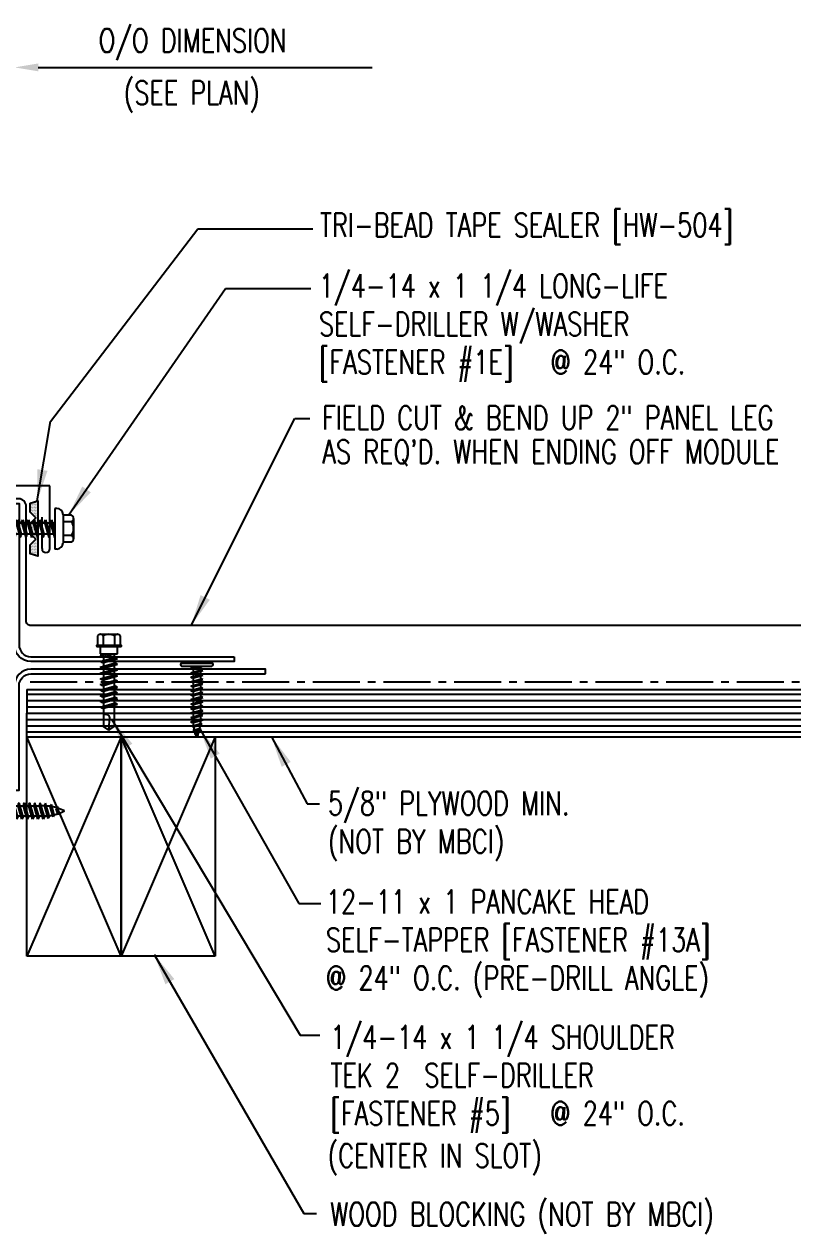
# Model space of a CAD drawing. Header units: inches. Extents: x 5.3 to 40.7, y 11.4 to 38.4.
# Drawn here: x 17.11 to 29.35, y 19.13 to 38.4 of the extents above; entities that cross this region are included whole.
import ezdxf

# ---------------------------------------------------------------- set-up
doc = ezdxf.new("R2010")
doc.units = ezdxf.units.IN
doc.header["$MEASUREMENT"] = 0
doc.linetypes.add('CENTER2', pattern=[1.125, 0.75, -0.125, 0.125, -0.125])
for name, color, linetype in [('BARRIER', 253, 'CENTER2'), ('DIM', 2, 'Continuous'), ('FASTENER', 9, 'Continuous'), ('PANEL', 11, 'Continuous'), ('STLA', 10, 'Continuous'), ('TAPE', 8, 'Continuous'), ('TEXT', 2, 'Continuous'), ('TRIM', 6, 'Continuous'), ('WOOD', 3, 'Continuous')]:
    doc.layers.add(name, color=color, linetype=linetype)
doc.styles.add('TEXT1', font='ROMANS.shx', dxfattribs={"width": 0.75, "height": 0.375})
doc.dimstyles.new('DETAIL$7', dxfattribs={"dimscale": 4, "dimtxt": 0.375, "dimasz": 0.125, "dimexe": 0.0625, "dimexo": 0.125, "dimgap": 0.0625, "dimtad": 1, "dimdec": 4, "dimzin": 3, "dimdsep": 46, "dimlunit": 4, "dimtxsty": 'TEXT1', "dimblk": 'ARCHTICK', "dimcen": 0.0625, "dimclrd": 7, "dimclre": 7, "dimclrt": 2, "dimadec": 0, "dimazin": 0, "dimtfac": 0.59375, "dimtdec": 4, "dimtmove": 2, "dimatfit": 3, "dimfxl": 0, "dimfrac": 2, "dimtolj": 1, "dimtzin": 3, "dimarcsym": 0})

# ---------------------------------------------------------------- blocks, each defined once
blk = doc.blocks.new('*X2')
at = {"color": 0}
for p, q in [((-0.434, 0.135), (-0.434, 0.135)), ((-0.434, 0.123), (-0.434, 0.123)), ((-0.422, 0.141), (-0.422, 0.141)), ((-0.422, 0.129), (-0.422, 0.129)), ((-0.422, 0.117), (-0.422, 0.117)), ((-0.422, 0.105), (-0.422, 0.105)), ((-0.422, 0.094), (-0.422, 0.094)), ((-0.422, 0.082), (-0.422, 0.082)), ((-0.41, 0.135), (-0.41, 0.135)), ((-0.41, 0.123), (-0.41, 0.123)), ((-0.41, 0.111), (-0.41, 0.111)), ((-0.41, 0.1), (-0.41, 0.1)), ((-0.41, 0.088), (-0.41, 0.088)), ((-0.41, 0.076), (-0.41, 0.076)), ((-0.41, 0.064), (-0.41, 0.064)), ((-0.41, 0.053), (-0.41, 0.053)), ((-0.41, 0.041), (-0.41, 0.041)), ((-0.398, 0.141), (-0.398, 0.141)), ((-0.398, 0.129), (-0.398, 0.129)), ((-0.398, 0.117), (-0.398, 0.117)), ((-0.398, 0.105), (-0.398, 0.105)), ((-0.398, 0.094), (-0.398, 0.094)), ((-0.398, 0.082), (-0.398, 0.082)), ((-0.398, 0.07), (-0.398, 0.07)), ((-0.398, 0.059), (-0.398, 0.059)), ((-0.398, 0.047), (-0.398, 0.047)), ((-0.398, 0.035), (-0.398, 0.035)), ((-0.398, 0.023), (-0.398, 0.023)), ((-0.387, 0.135), (-0.387, 0.135)), ((-0.387, 0.123), (-0.387, 0.123)), ((-0.387, 0.111), (-0.387, 0.111)), ((-0.387, 0.1), (-0.387, 0.1)), ((-0.387, 0.088), (-0.387, 0.088)), ((-0.387, 0.076), (-0.387, 0.076)), ((-0.387, 0.064), (-0.387, 0.064)), ((-0.387, 0.053), (-0.387, 0.053)), ((-0.387, 0.041), (-0.387, 0.041)), ((-0.387, 0.029), (-0.387, 0.029)), ((-0.375, 0.141), (-0.375, 0.141)), ((-0.375, 0.129), (-0.375, 0.129)), ((-0.375, 0.117), (-0.375, 0.117)), ((-0.375, 0.105), (-0.375, 0.105)), ((-0.375, 0.094), (-0.375, 0.094)), ((-0.375, 0.082), (-0.375, 0.082)), ((-0.375, 0.07), (-0.375, 0.07)), ((-0.375, 0.059), (-0.375, 0.059)), ((-0.375, 0.047), (-0.375, 0.047)), ((-0.375, 0.035), (-0.375, 0.035)), ((-0.375, 0.023), (-0.375, 0.023)), ((-0.363, 0.135), (-0.363, 0.135)), ((-0.363, 0.123), (-0.363, 0.123)), ((-0.363, 0.111), (-0.363, 0.111)), ((-0.363, 0.1), (-0.363, 0.1)), ((-0.363, 0.088), (-0.363, 0.088)), ((-0.363, 0.076), (-0.363, 0.076)), ((-0.363, 0.064), (-0.363, 0.064)), ((-0.363, 0.053), (-0.363, 0.053)), ((-0.363, 0.041), (-0.363, 0.041)), ((-0.363, 0.029), (-0.363, 0.029)), ((-0.352, 0.141), (-0.352, 0.141)), ((-0.352, 0.129), (-0.352, 0.129)), ((-0.352, 0.117), (-0.352, 0.117)), ((-0.352, 0.105), (-0.352, 0.105)), ((-0.352, 0.094), (-0.352, 0.094)), ((-0.352, 0.082), (-0.352, 0.082)), ((-0.352, 0.07), (-0.352, 0.07)), ((-0.352, 0.059), (-0.352, 0.059)), ((-0.352, 0.047), (-0.352, 0.047)), ((-0.352, 0.035), (-0.352, 0.035)), ((-0.352, 0.023), (-0.352, 0.023)), ((-0.34, 0.135), (-0.34, 0.135)), ((-0.34, 0.123), (-0.34, 0.123)), ((-0.34, 0.111), (-0.34, 0.111)), ((-0.34, 0.1), (-0.34, 0.1)), ((-0.34, 0.088), (-0.34, 0.088)), ((-0.34, 0.076), (-0.34, 0.076)), ((-0.34, 0.064), (-0.34, 0.064)), ((-0.34, 0.053), (-0.34, 0.053)), ((-0.34, 0.041), (-0.34, 0.041)), ((-0.34, 0.029), (-0.34, 0.029)), ((-0.328, 0.141), (-0.328, 0.141)), ((-0.328, 0.129), (-0.328, 0.129)), ((-0.328, 0.117), (-0.328, 0.117)), ((-0.328, 0.105), (-0.328, 0.105)), ((-0.328, 0.094), (-0.328, 0.094)), ((-0.328, 0.082), (-0.328, 0.082)), ((-0.328, 0.07), (-0.328, 0.07)), ((-0.328, 0.059), (-0.328, 0.059)), ((-0.328, 0.047), (-0.328, 0.047)), ((-0.328, 0.035), (-0.328, 0.035)), ((-0.328, 0.023), (-0.328, 0.023)), ((-0.316, 0.135), (-0.316, 0.135)), ((-0.316, 0.123), (-0.316, 0.123)), ((-0.316, 0.111), (-0.316, 0.111)), ((-0.316, 0.1), (-0.316, 0.1)), ((-0.316, 0.088), (-0.316, 0.088)), ((-0.316, 0.076), (-0.316, 0.076)), ((-0.316, 0.064), (-0.316, 0.064)), ((-0.316, 0.053), (-0.316, 0.053)), ((-0.316, 0.041), (-0.316, 0.041)), ((-0.316, 0.029), (-0.316, 0.029)), ((-0.305, 0.141), (-0.305, 0.141)), ((-0.305, 0.129), (-0.305, 0.129)), ((-0.305, 0.117), (-0.305, 0.117)), ((-0.305, 0.105), (-0.305, 0.105)), ((-0.305, 0.094), (-0.305, 0.094)), ((-0.305, 0.082), (-0.305, 0.082)), ((-0.305, 0.07), (-0.305, 0.07)), ((-0.305, 0.059), (-0.305, 0.059)), ((-0.305, 0.047), (-0.305, 0.047)), ((-0.305, 0.035), (-0.305, 0.035)), ((-0.305, 0.023), (-0.305, 0.023)), ((-0.293, 0.135), (-0.293, 0.135)), ((-0.293, 0.123), (-0.293, 0.123)), ((-0.293, 0.111), (-0.293, 0.111)), ((-0.293, 0.1), (-0.293, 0.1)), ((-0.293, 0.088), (-0.293, 0.088)), ((-0.293, 0.076), (-0.293, 0.076)), ((-0.293, 0.064), (-0.293, 0.064)), ((-0.293, 0.053), (-0.293, 0.053)), ((-0.293, 0.041), (-0.293, 0.041)), ((-0.293, 0.029), (-0.293, 0.029)), ((-0.281, 0.141), (-0.281, 0.141)), ((-0.281, 0.129), (-0.281, 0.129)), ((-0.281, 0.117), (-0.281, 0.117)), ((-0.281, 0.105), (-0.281, 0.105)), ((-0.281, 0.094), (-0.281, 0.094)), ((-0.281, 0.082), (-0.281, 0.082)), ((-0.281, 0.07), (-0.281, 0.07)), ((-0.281, 0.059), (-0.281, 0.059)), ((-0.281, 0.047), (-0.281, 0.047)), ((-0.281, 0.035), (-0.281, 0.035)), ((-0.281, 0.023), (-0.281, 0.023)), ((-0.27, 0.135), (-0.27, 0.135)), ((-0.27, 0.123), (-0.27, 0.123)), ((-0.27, 0.111), (-0.27, 0.111)), ((-0.27, 0.1), (-0.27, 0.1)), ((-0.27, 0.088), (-0.27, 0.088)), ((-0.27, 0.076), (-0.27, 0.076)), ((-0.27, 0.064), (-0.27, 0.064)), ((-0.27, 0.053), (-0.27, 0.053)), ((-0.27, 0.041), (-0.27, 0.041)), ((-0.27, 0.029), (-0.27, 0.029)), ((-0.258, 0.141), (-0.258, 0.141)), ((-0.258, 0.129), (-0.258, 0.129)), ((-0.258, 0.117), (-0.258, 0.117)), ((-0.258, 0.105), (-0.258, 0.105)), ((-0.258, 0.094), (-0.258, 0.094)), ((-0.258, 0.082), (-0.258, 0.082)), ((-0.258, 0.07), (-0.258, 0.07)), ((-0.258, 0.059), (-0.258, 0.059)), ((-0.258, 0.047), (-0.258, 0.047)), ((-0.258, 0.035), (-0.258, 0.035)), ((-0.258, 0.023), (-0.258, 0.023)), ((-0.246, 0.135), (-0.246, 0.135)), ((-0.246, 0.123), (-0.246, 0.123)), ((-0.246, 0.111), (-0.246, 0.111)), ((-0.246, 0.1), (-0.246, 0.1)), ((-0.246, 0.088), (-0.246, 0.088)), ((-0.246, 0.076), (-0.246, 0.076)), ((-0.246, 0.064), (-0.246, 0.064)), ((-0.246, 0.053), (-0.246, 0.053)), ((-0.246, 0.041), (-0.246, 0.041)), ((-0.234, 0.141), (-0.234, 0.141)), ((-0.234, 0.129), (-0.234, 0.129)), ((-0.234, 0.117), (-0.234, 0.117)), ((-0.234, 0.105), (-0.234, 0.105)), ((-0.234, 0.094), (-0.234, 0.094)), ((-0.234, 0.082), (-0.234, 0.082)), ((-0.234, 0.07), (-0.234, 0.07)), ((-0.234, 0.059), (-0.234, 0.059)), ((-0.234, 0.047), (-0.234, 0.047)), ((-0.223, 0.135), (-0.223, 0.135)), ((-0.223, 0.123), (-0.223, 0.123)), ((-0.223, 0.111), (-0.223, 0.111)), ((-0.223, 0.1), (-0.223, 0.1)), ((-0.223, 0.088), (-0.223, 0.088)), ((-0.223, 0.076), (-0.223, 0.076)), ((-0.223, 0.064), (-0.223, 0.064)), ((-0.211, 0.141), (-0.211, 0.141)), ((-0.211, 0.129), (-0.211, 0.129)), ((-0.211, 0.117), (-0.211, 0.117)), ((-0.211, 0.105), (-0.211, 0.105)), ((-0.211, 0.094), (-0.211, 0.094)), ((-0.211, 0.082), (-0.211, 0.082)), ((-0.211, 0.07), (-0.211, 0.07)), ((-0.199, 0.135), (-0.199, 0.135)), ((-0.199, 0.123), (-0.199, 0.123)), ((-0.199, 0.111), (-0.199, 0.111)), ((-0.199, 0.1), (-0.199, 0.1)), ((-0.199, 0.088), (-0.199, 0.088)), ((-0.188, 0.141), (-0.188, 0.141)), ((-0.188, 0.129), (-0.188, 0.129)), ((-0.188, 0.117), (-0.188, 0.117)), ((-0.188, 0.105), (-0.188, 0.105)), ((-0.188, 0.094), (-0.188, 0.094)), ((-0.176, 0.135), (-0.176, 0.135)), ((-0.176, 0.123), (-0.176, 0.123)), ((-0.176, 0.111), (-0.176, 0.111)), ((-0.164, 0.141), (-0.164, 0.141)), ((-0.164, 0.129), (-0.164, 0.129)), ((-0.164, 0.117), (-0.164, 0.117)), ((-0.164, 0.105), (-0.164, 0.105)), ((-0.152, 0.135), (-0.152, 0.135)), ((-0.152, 0.123), (-0.152, 0.123)), ((-0.152, 0.111), (-0.152, 0.111)), ((-0.152, 0.1), (-0.152, 0.1)), ((-0.141, 0.141), (-0.141, 0.141)), ((-0.141, 0.129), (-0.141, 0.129)), ((-0.141, 0.117), (-0.141, 0.117)), ((-0.141, 0.105), (-0.141, 0.105)), ((-0.141, 0.094), (-0.141, 0.094)), ((-0.141, 0.082), (-0.141, 0.082)), ((-0.129, 0.135), (-0.129, 0.135)), ((-0.129, 0.123), (-0.129, 0.123)), ((-0.129, 0.111), (-0.129, 0.111)), ((-0.129, 0.1), (-0.129, 0.1)), ((-0.129, 0.088), (-0.129, 0.088)), ((-0.129, 0.076), (-0.129, 0.076)), ((-0.117, 0.141), (-0.117, 0.141)), ((-0.117, 0.129), (-0.117, 0.129)), ((-0.117, 0.117), (-0.117, 0.117)), ((-0.117, 0.105), (-0.117, 0.105)), ((-0.117, 0.094), (-0.117, 0.094)), ((-0.117, 0.082), (-0.117, 0.082)), ((-0.117, 0.07), (-0.117, 0.07)), ((-0.117, 0.059), (-0.117, 0.059)), ((-0.105, 0.135), (-0.105, 0.135)), ((-0.105, 0.123), (-0.105, 0.123)), ((-0.105, 0.111), (-0.105, 0.111)), ((-0.105, 0.1), (-0.105, 0.1)), ((-0.105, 0.088), (-0.105, 0.088)), ((-0.105, 0.076), (-0.105, 0.076)), ((-0.105, 0.064), (-0.105, 0.064)), ((-0.105, 0.053), (-0.105, 0.053)), ((-0.094, 0.141), (-0.094, 0.141)), ((-0.094, 0.129), (-0.094, 0.129)), ((-0.094, 0.117), (-0.094, 0.117)), ((-0.094, 0.105), (-0.094, 0.105)), ((-0.094, 0.094), (-0.094, 0.094)), ((-0.094, 0.082), (-0.094, 0.082)), ((-0.094, 0.07), (-0.094, 0.07)), ((-0.094, 0.059), (-0.094, 0.059)), ((-0.094, 0.047), (-0.094, 0.047)), ((-0.094, 0.035), (-0.094, 0.035)), ((-0.082, 0.135), (-0.082, 0.135)), ((-0.082, 0.123), (-0.082, 0.123)), ((-0.082, 0.111), (-0.082, 0.111)), ((-0.082, 0.1), (-0.082, 0.1)), ((-0.082, 0.088), (-0.082, 0.088)), ((-0.082, 0.076), (-0.082, 0.076)), ((-0.082, 0.064), (-0.082, 0.064)), ((-0.082, 0.053), (-0.082, 0.053)), ((-0.082, 0.041), (-0.082, 0.041)), ((-0.082, 0.029), (-0.082, 0.029)), ((-0.07, 0.141), (-0.07, 0.141)), ((-0.07, 0.129), (-0.07, 0.129)), ((-0.07, 0.117), (-0.07, 0.117)), ((-0.07, 0.105), (-0.07, 0.105)), ((-0.07, 0.094), (-0.07, 0.094)), ((-0.07, 0.082), (-0.07, 0.082)), ((-0.07, 0.07), (-0.07, 0.07)), ((-0.07, 0.059), (-0.07, 0.059)), ((-0.07, 0.047), (-0.07, 0.047)), ((-0.07, 0.035), (-0.07, 0.035)), ((-0.07, 0.023), (-0.07, 0.023)), ((-0.059, 0.135), (-0.059, 0.135)), ((-0.059, 0.123), (-0.059, 0.123)), ((-0.059, 0.111), (-0.059, 0.111)), ((-0.059, 0.1), (-0.059, 0.1)), ((-0.059, 0.088), (-0.059, 0.088)), ((-0.059, 0.076), (-0.059, 0.076)), ((-0.059, 0.064), (-0.059, 0.064)), ((-0.059, 0.053), (-0.059, 0.053)), ((-0.059, 0.041), (-0.059, 0.041)), ((-0.059, 0.029), (-0.059, 0.029)), ((-0.047, 0.141), (-0.047, 0.141)), ((-0.047, 0.129), (-0.047, 0.129)), ((-0.047, 0.117), (-0.047, 0.117)), ((-0.047, 0.105), (-0.047, 0.105)), ((-0.047, 0.094), (-0.047, 0.094)), ((-0.047, 0.082), (-0.047, 0.082)), ((-0.047, 0.07), (-0.047, 0.07)), ((-0.047, 0.059), (-0.047, 0.059)), ((-0.047, 0.047), (-0.047, 0.047)), ((-0.047, 0.035), (-0.047, 0.035)), ((-0.047, 0.023), (-0.047, 0.023)), ((-0.035, 0.135), (-0.035, 0.135)), ((-0.035, 0.123), (-0.035, 0.123)), ((-0.035, 0.111), (-0.035, 0.111)), ((-0.035, 0.1), (-0.035, 0.1)), ((-0.035, 0.088), (-0.035, 0.088)), ((-0.035, 0.076), (-0.035, 0.076)), ((-0.035, 0.064), (-0.035, 0.064)), ((-0.035, 0.053), (-0.035, 0.053)), ((-0.035, 0.041), (-0.035, 0.041)), ((-0.035, 0.029), (-0.035, 0.029)), ((-0.023, 0.141), (-0.023, 0.141)), ((-0.023, 0.129), (-0.023, 0.129)), ((-0.023, 0.117), (-0.023, 0.117)), ((-0.023, 0.105), (-0.023, 0.105)), ((-0.023, 0.094), (-0.023, 0.094)), ((-0.023, 0.082), (-0.023, 0.082)), ((-0.023, 0.07), (-0.023, 0.07)), ((-0.023, 0.059), (-0.023, 0.059)), ((-0.023, 0.047), (-0.023, 0.047)), ((-0.023, 0.035), (-0.023, 0.035)), ((-0.023, 0.023), (-0.023, 0.023)), ((-0.012, 0.135), (-0.012, 0.135)), ((-0.012, 0.123), (-0.012, 0.123)), ((-0.012, 0.111), (-0.012, 0.111)), ((-0.012, 0.1), (-0.012, 0.1)), ((-0.012, 0.088), (-0.012, 0.088)), ((-0.012, 0.076), (-0.012, 0.076)), ((-0.012, 0.064), (-0.012, 0.064)), ((-0.012, 0.053), (-0.012, 0.053)), ((-0.012, 0.041), (-0.012, 0.041)), ((-0.012, 0.029), (-0.012, 0.029)), ((0, 0.141), (0, 0.141)), ((0, 0.129), (0, 0.129)), ((0, 0.117), (0, 0.117)), ((0, 0.105), (0, 0.105)), ((0, 0.094), (0, 0.094)), ((0, 0.082), (0, 0.082)), ((0, 0.07), (0, 0.07)), ((0, 0.059), (0, 0.059)), ((0, 0.047), (0, 0.047)), ((0, 0.035), (0, 0.035)), ((0, 0.023), (0, 0.023)), ((0.012, 0.135), (0.012, 0.135)), ((0.012, 0.123), (0.012, 0.123)), ((0.012, 0.111), (0.012, 0.111)), ((0.012, 0.1), (0.012, 0.1)), ((0.012, 0.088), (0.012, 0.088)), ((0.012, 0.076), (0.012, 0.076)), ((0.012, 0.064), (0.012, 0.064)), ((0.012, 0.053), (0.012, 0.053)), ((0.012, 0.041), (0.012, 0.041)), ((0.012, 0.029), (0.012, 0.029)), ((0.023, 0.141), (0.023, 0.141)), ((0.023, 0.129), (0.023, 0.129)), ((0.023, 0.117), (0.023, 0.117)), ((0.023, 0.105), (0.023, 0.105)), ((0.023, 0.094), (0.023, 0.094)), ((0.023, 0.082), (0.023, 0.082)), ((0.023, 0.07), (0.023, 0.07)), ((0.023, 0.059), (0.023, 0.059)), ((0.023, 0.047), (0.023, 0.047)), ((0.023, 0.035), (0.023, 0.035)), ((0.023, 0.023), (0.023, 0.023)), ((0.035, 0.135), (0.035, 0.135)), ((0.035, 0.123), (0.035, 0.123)), ((0.035, 0.111), (0.035, 0.111)), ((0.035, 0.1), (0.035, 0.1)), ((0.035, 0.088), (0.035, 0.088)), ((0.035, 0.076), (0.035, 0.076)), ((0.035, 0.064), (0.035, 0.064)), ((0.035, 0.053), (0.035, 0.053)), ((0.035, 0.041), (0.035, 0.041)), ((0.035, 0.029), (0.035, 0.029)), ((0.047, 0.141), (0.047, 0.141)), ((0.047, 0.129), (0.047, 0.129)), ((0.047, 0.117), (0.047, 0.117)), ((0.047, 0.105), (0.047, 0.105)), ((0.047, 0.094), (0.047, 0.094)), ((0.047, 0.082), (0.047, 0.082)), ((0.047, 0.07), (0.047, 0.07)), ((0.047, 0.059), (0.047, 0.059)), ((0.047, 0.047), (0.047, 0.047)), ((0.047, 0.035), (0.047, 0.035)), ((0.047, 0.023), (0.047, 0.023)), ((0.059, 0.135), (0.059, 0.135)), ((0.059, 0.123), (0.059, 0.123)), ((0.059, 0.111), (0.059, 0.111)), ((0.059, 0.1), (0.059, 0.1)), ((0.059, 0.088), (0.059, 0.088)), ((0.059, 0.076), (0.059, 0.076)), ((0.059, 0.064), (0.059, 0.064)), ((0.059, 0.053), (0.059, 0.053)), ((0.059, 0.041), (0.059, 0.041)), ((0.059, 0.029), (0.059, 0.029)), ((0.07, 0.141), (0.07, 0.141)), ((0.07, 0.129), (0.07, 0.129)), ((0.07, 0.117), (0.07, 0.117)), ((0.07, 0.105), (0.07, 0.105)), ((0.07, 0.094), (0.07, 0.094)), ((0.07, 0.082), (0.07, 0.082)), ((0.07, 0.07), (0.07, 0.07)), ((0.07, 0.059), (0.07, 0.059)), ((0.07, 0.047), (0.07, 0.047)), ((0.07, 0.035), (0.07, 0.035)), ((0.07, 0.023), (0.07, 0.023)), ((0.082, 0.135), (0.082, 0.135)), ((0.082, 0.123), (0.082, 0.123)), ((0.082, 0.111), (0.082, 0.111)), ((0.082, 0.1), (0.082, 0.1)), ((0.082, 0.088), (0.082, 0.088)), ((0.082, 0.076), (0.082, 0.076)), ((0.082, 0.064), (0.082, 0.064)), ((0.082, 0.053), (0.082, 0.053)), ((0.082, 0.041), (0.082, 0.041)), ((0.082, 0.029), (0.082, 0.029)), ((0.094, 0.141), (0.094, 0.141)), ((0.094, 0.129), (0.094, 0.129)), ((0.094, 0.117), (0.094, 0.117)), ((0.094, 0.105), (0.094, 0.105)), ((0.094, 0.094), (0.094, 0.094)), ((0.094, 0.082), (0.094, 0.082)), ((0.094, 0.07), (0.094, 0.07)), ((0.094, 0.059), (0.094, 0.059)), ((0.094, 0.047), (0.094, 0.047)), ((0.094, 0.035), (0.094, 0.035)), ((0.105, 0.135), (0.105, 0.135)), ((0.105, 0.123), (0.105, 0.123)), ((0.105, 0.111), (0.105, 0.111)), ((0.105, 0.1), (0.105, 0.1)), ((0.105, 0.088), (0.105, 0.088)), ((0.105, 0.076), (0.105, 0.076)), ((0.105, 0.064), (0.105, 0.064)), ((0.105, 0.053), (0.105, 0.053)), ((0.117, 0.141), (0.117, 0.141)), ((0.117, 0.129), (0.117, 0.129)), ((0.117, 0.117), (0.117, 0.117)), ((0.117, 0.105), (0.117, 0.105)), ((0.117, 0.094), (0.117, 0.094)), ((0.117, 0.082), (0.117, 0.082)), ((0.117, 0.07), (0.117, 0.07)), ((0.117, 0.059), (0.117, 0.059)), ((0.129, 0.135), (0.129, 0.135)), ((0.129, 0.123), (0.129, 0.123)), ((0.129, 0.111), (0.129, 0.111)), ((0.129, 0.1), (0.129, 0.1)), ((0.129, 0.088), (0.129, 0.088)), ((0.129, 0.076), (0.129, 0.076)), ((0.141, 0.141), (0.141, 0.141)), ((0.141, 0.129), (0.141, 0.129)), ((0.141, 0.117), (0.141, 0.117)), ((0.141, 0.105), (0.141, 0.105)), ((0.141, 0.094), (0.141, 0.094)), ((0.141, 0.082), (0.141, 0.082)), ((0.152, 0.135), (0.152, 0.135)), ((0.152, 0.123), (0.152, 0.123)), ((0.152, 0.111), (0.152, 0.111)), ((0.152, 0.1), (0.152, 0.1)), ((0.164, 0.141), (0.164, 0.141)), ((0.164, 0.129), (0.164, 0.129)), ((0.164, 0.117), (0.164, 0.117)), ((0.164, 0.105), (0.164, 0.105)), ((0.176, 0.135), (0.176, 0.135)), ((0.176, 0.123), (0.176, 0.123)), ((0.176, 0.111), (0.176, 0.111)), ((0.188, 0.141), (0.188, 0.141)), ((0.188, 0.129), (0.188, 0.129)), ((0.188, 0.117), (0.188, 0.117)), ((0.188, 0.105), (0.188, 0.105)), ((0.188, 0.094), (0.188, 0.094)), ((0.199, 0.135), (0.199, 0.135)), ((0.199, 0.123), (0.199, 0.123)), ((0.199, 0.111), (0.199, 0.111)), ((0.199, 0.1), (0.199, 0.1)), ((0.199, 0.088), (0.199, 0.088)), ((0.211, 0.141), (0.211, 0.141)), ((0.211, 0.129), (0.211, 0.129)), ((0.211, 0.117), (0.211, 0.117)), ((0.211, 0.105), (0.211, 0.105)), ((0.211, 0.094), (0.211, 0.094)), ((0.211, 0.082), (0.211, 0.082)), ((0.211, 0.07), (0.211, 0.07)), ((0.223, 0.135), (0.223, 0.135)), ((0.223, 0.123), (0.223, 0.123)), ((0.223, 0.111), (0.223, 0.111)), ((0.223, 0.1), (0.223, 0.1)), ((0.223, 0.088), (0.223, 0.088)), ((0.223, 0.076), (0.223, 0.076)), ((0.223, 0.064), (0.223, 0.064)), ((0.234, 0.141), (0.234, 0.141)), ((0.234, 0.129), (0.234, 0.129)), ((0.234, 0.117), (0.234, 0.117)), ((0.234, 0.105), (0.234, 0.105)), ((0.234, 0.094), (0.234, 0.094)), ((0.234, 0.082), (0.234, 0.082)), ((0.234, 0.07), (0.234, 0.07)), ((0.234, 0.059), (0.234, 0.059)), ((0.234, 0.047), (0.234, 0.047)), ((0.246, 0.135), (0.246, 0.135)), ((0.246, 0.123), (0.246, 0.123)), ((0.246, 0.111), (0.246, 0.111)), ((0.246, 0.1), (0.246, 0.1)), ((0.246, 0.088), (0.246, 0.088)), ((0.246, 0.076), (0.246, 0.076)), ((0.246, 0.064), (0.246, 0.064)), ((0.246, 0.053), (0.246, 0.053)), ((0.246, 0.041), (0.246, 0.041)), ((0.258, 0.141), (0.258, 0.141)), ((0.258, 0.129), (0.258, 0.129)), ((0.258, 0.117), (0.258, 0.117)), ((0.258, 0.105), (0.258, 0.105)), ((0.258, 0.094), (0.258, 0.094)), ((0.258, 0.082), (0.258, 0.082)), ((0.258, 0.07), (0.258, 0.07)), ((0.258, 0.059), (0.258, 0.059)), ((0.258, 0.047), (0.258, 0.047)), ((0.258, 0.035), (0.258, 0.035)), ((0.258, 0.023), (0.258, 0.023)), ((0.27, 0.135), (0.27, 0.135)), ((0.27, 0.123), (0.27, 0.123)), ((0.27, 0.111), (0.27, 0.111)), ((0.27, 0.1), (0.27, 0.1)), ((0.27, 0.088), (0.27, 0.088)), ((0.27, 0.076), (0.27, 0.076)), ((0.27, 0.064), (0.27, 0.064)), ((0.27, 0.053), (0.27, 0.053)), ((0.27, 0.041), (0.27, 0.041)), ((0.27, 0.029), (0.27, 0.029)), ((0.281, 0.141), (0.281, 0.141)), ((0.281, 0.129), (0.281, 0.129)), ((0.281, 0.117), (0.281, 0.117)), ((0.281, 0.105), (0.281, 0.105)), ((0.281, 0.094), (0.281, 0.094)), ((0.281, 0.082), (0.281, 0.082)), ((0.281, 0.07), (0.281, 0.07)), ((0.281, 0.059), (0.281, 0.059)), ((0.281, 0.047), (0.281, 0.047)), ((0.281, 0.035), (0.281, 0.035)), ((0.281, 0.023), (0.281, 0.023)), ((0.293, 0.135), (0.293, 0.135)), ((0.293, 0.123), (0.293, 0.123)), ((0.293, 0.111), (0.293, 0.111)), ((0.293, 0.1), (0.293, 0.1)), ((0.293, 0.088), (0.293, 0.088)), ((0.293, 0.076), (0.293, 0.076)), ((0.293, 0.064), (0.293, 0.064)), ((0.293, 0.053), (0.293, 0.053)), ((0.293, 0.041), (0.293, 0.041)), ((0.293, 0.029), (0.293, 0.029)), ((0.305, 0.141), (0.305, 0.141)), ((0.305, 0.129), (0.305, 0.129)), ((0.305, 0.117), (0.305, 0.117)), ((0.305, 0.105), (0.305, 0.105)), ((0.305, 0.094), (0.305, 0.094)), ((0.305, 0.082), (0.305, 0.082)), ((0.305, 0.07), (0.305, 0.07)), ((0.305, 0.059), (0.305, 0.059)), ((0.305, 0.047), (0.305, 0.047)), ((0.305, 0.035), (0.305, 0.035)), ((0.305, 0.023), (0.305, 0.023)), ((0.316, 0.135), (0.316, 0.135)), ((0.316, 0.123), (0.316, 0.123)), ((0.316, 0.111), (0.316, 0.111)), ((0.316, 0.1), (0.316, 0.1)), ((0.316, 0.088), (0.316, 0.088)), ((0.316, 0.076), (0.316, 0.076)), ((0.316, 0.064), (0.316, 0.064)), ((0.316, 0.053), (0.316, 0.053)), ((0.316, 0.041), (0.316, 0.041)), ((0.316, 0.029), (0.316, 0.029)), ((0.328, 0.141), (0.328, 0.141)), ((0.328, 0.129), (0.328, 0.129)), ((0.328, 0.117), (0.328, 0.117)), ((0.328, 0.105), (0.328, 0.105)), ((0.328, 0.094), (0.328, 0.094)), ((0.328, 0.082), (0.328, 0.082)), ((0.328, 0.07), (0.328, 0.07)), ((0.328, 0.059), (0.328, 0.059)), ((0.328, 0.047), (0.328, 0.047)), ((0.328, 0.035), (0.328, 0.035)), ((0.328, 0.023), (0.328, 0.023)), ((0.34, 0.135), (0.34, 0.135)), ((0.34, 0.123), (0.34, 0.123)), ((0.34, 0.111), (0.34, 0.111)), ((0.34, 0.1), (0.34, 0.1)), ((0.34, 0.088), (0.34, 0.088)), ((0.34, 0.076), (0.34, 0.076)), ((0.34, 0.064), (0.34, 0.064)), ((0.34, 0.053), (0.34, 0.053)), ((0.34, 0.041), (0.34, 0.041)), ((0.34, 0.029), (0.34, 0.029)), ((0.352, 0.141), (0.352, 0.141)), ((0.352, 0.129), (0.352, 0.129)), ((0.352, 0.117), (0.352, 0.117)), ((0.352, 0.105), (0.352, 0.105)), ((0.352, 0.094), (0.352, 0.094)), ((0.352, 0.082), (0.352, 0.082)), ((0.352, 0.07), (0.352, 0.07)), ((0.352, 0.059), (0.352, 0.059)), ((0.352, 0.047), (0.352, 0.047)), ((0.352, 0.035), (0.352, 0.035)), ((0.352, 0.023), (0.352, 0.023)), ((0.363, 0.135), (0.363, 0.135)), ((0.363, 0.123), (0.363, 0.123)), ((0.363, 0.111), (0.363, 0.111)), ((0.363, 0.1), (0.363, 0.1)), ((0.363, 0.088), (0.363, 0.088)), ((0.363, 0.076), (0.363, 0.076)), ((0.363, 0.064), (0.363, 0.064)), ((0.363, 0.053), (0.363, 0.053)), ((0.363, 0.041), (0.363, 0.041)), ((0.363, 0.029), (0.363, 0.029)), ((0.375, 0.141), (0.375, 0.141)), ((0.375, 0.129), (0.375, 0.129)), ((0.375, 0.117), (0.375, 0.117)), ((0.375, 0.105), (0.375, 0.105)), ((0.375, 0.094), (0.375, 0.094)), ((0.375, 0.082), (0.375, 0.082)), ((0.375, 0.07), (0.375, 0.07)), ((0.375, 0.059), (0.375, 0.059)), ((0.375, 0.047), (0.375, 0.047)), ((0.375, 0.035), (0.375, 0.035)), ((0.375, 0.023), (0.375, 0.023)), ((0.387, 0.135), (0.387, 0.135)), ((0.387, 0.123), (0.387, 0.123)), ((0.387, 0.111), (0.387, 0.111)), ((0.387, 0.1), (0.387, 0.1)), ((0.387, 0.088), (0.387, 0.088)), ((0.387, 0.076), (0.387, 0.076)), ((0.387, 0.064), (0.387, 0.064)), ((0.387, 0.053), (0.387, 0.053)), ((0.387, 0.041), (0.387, 0.041)), ((0.387, 0.029), (0.387, 0.029)), ((0.398, 0.141), (0.398, 0.141)), ((0.398, 0.129), (0.398, 0.129)), ((0.398, 0.117), (0.398, 0.117)), ((0.398, 0.105), (0.398, 0.105)), ((0.398, 0.094), (0.398, 0.094)), ((0.398, 0.082), (0.398, 0.082)), ((0.398, 0.07), (0.398, 0.07)), ((0.398, 0.059), (0.398, 0.059)), ((0.398, 0.047), (0.398, 0.047)), ((0.398, 0.035), (0.398, 0.035)), ((0.398, 0.023), (0.398, 0.023)), ((0.41, 0.135), (0.41, 0.135)), ((0.41, 0.123), (0.41, 0.123)), ((0.41, 0.111), (0.41, 0.111)), ((0.41, 0.1), (0.41, 0.1)), ((0.41, 0.088), (0.41, 0.088)), ((0.41, 0.076), (0.41, 0.076)), ((0.41, 0.064), (0.41, 0.064)), ((0.41, 0.053), (0.41, 0.053)), ((0.41, 0.041), (0.41, 0.041)), ((0.422, 0.141), (0.422, 0.141)), ((0.422, 0.129), (0.422, 0.129)), ((0.422, 0.117), (0.422, 0.117)), ((0.422, 0.105), (0.422, 0.105)), ((0.422, 0.094), (0.422, 0.094)), ((0.422, 0.082), (0.422, 0.082)), ((0.434, 0.135), (0.434, 0.135)), ((0.434, 0.123), (0.434, 0.123))]:
    blk.add_line(p, q, dxfattribs=at)
blk = doc.blocks.new('MB_DBTAP')
at = {"layer": 'TAPE', "color": 9}
blk.add_lwpolyline([(-0.403, 0.018), (-0.442, 0.141), (0.442, 0.141), (0.403, 0.018), (0.26, 0.018), (0.17, 0.109), (0.079, 0.018), (0, 0.018), (-0.079, 0.018), (-0.17, 0.109), (-0.26, 0.018)], close=True, dxfattribs=at)
at = {"layer": 'TAPE', "color": 251}
blk.add_blockref('*X2', (0, 0), dxfattribs=at)
blk = doc.blocks.new('MB_DW3')
at = {"layer": 'FASTENER'}
for p, q in [((-0.215, 0.305), (-0.215, 0.171)), ((-0.161, 0.337), (0.161, 0.337)), ((-0.107, 0.305), (-0.107, 0.171)), ((0.107, 0.305), (0.107, 0.171)), ((0.215, 0.305), (0.215, 0.171)), ((-0.324, 0.071), (-0.324, 0.037)), ((-0.324, 0.037), (0.324, 0.037)), ((-0.224, 0.171), (0.215, 0.171)), ((-0.139, -0.016), (0.046, 0.037)), ((-0.104, -0.036), (0.139, 0.033)), ((-0.086, 0.037), (0.086, 0.037)), ((-0.086, 0.037), (-0.086, -0.001)), ((0.086, 0.037), (0.133, 0.037)), ((0.086, 0.018), (0.086, -0.042)), ((0.139, 0.033), (0.133, 0.037)), ((0.324, 0.071), (0.324, 0.037)), ((-0.104, -0.036), (-0.139, -0.016)), ((-0.139, -0.107), (0.104, -0.038)), ((-0.104, -0.127), (-0.139, -0.107)), ((-0.139, -0.198), (0.104, -0.128)), ((-0.104, -0.127), (0.139, -0.058)), ((-0.104, -0.218), (0.139, -0.149)), ((-0.086, -0.031), (-0.086, -0.092)), ((-0.086, -0.122), (-0.086, -0.183)), ((0.086, -0.073), (0.086, -0.133)), ((0.086, -0.164), (0.086, -0.224)), ((0.139, -0.058), (0.104, -0.038)), ((0.139, -0.149), (0.104, -0.128)), ((-0.104, -0.218), (-0.139, -0.198)), ((-0.139, -0.289), (0.104, -0.219)), ((-0.104, -0.309), (-0.139, -0.289)), ((-0.139, -0.38), (0.104, -0.31)), ((-0.104, -0.4), (-0.139, -0.38)), ((-0.104, -0.309), (0.139, -0.239)), ((-0.104, -0.4), (0.139, -0.33)), ((-0.086, -0.213), (-0.086, -0.274)), ((-0.086, -0.304), (-0.086, -0.364)), ((0.086, -0.255), (0.086, -0.315)), ((0.086, -0.345), (0.086, -0.406)), ((0.139, -0.239), (0.104, -0.219)), ((0.139, -0.33), (0.104, -0.31)), ((-0.139, -0.47), (0.104, -0.401)), ((-0.104, -0.491), (-0.139, -0.47)), ((-0.139, -0.561), (0.104, -0.492)), ((-0.104, -0.581), (-0.139, -0.561)), ((-0.104, -0.491), (0.139, -0.421)), ((-0.104, -0.581), (0.139, -0.512)), ((-0.086, -0.395), (-0.086, -0.455)), ((-0.086, -0.486), (-0.086, -0.546)), ((-0.086, -0.577), (-0.086, -0.637)), ((0.086, -0.436), (0.086, -0.497)), ((0.086, -0.527), (0.086, -0.588)), ((0.139, -0.421), (0.104, -0.401)), ((0.139, -0.512), (0.104, -0.492)), ((-0.139, -0.652), (0.104, -0.583)), ((-0.104, -0.672), (-0.139, -0.652)), ((-0.139, -0.743), (0.104, -0.674)), ((-0.104, -0.763), (-0.139, -0.743)), ((-0.104, -0.672), (0.139, -0.603)), ((-0.104, -0.763), (0.139, -0.694)), ((-0.086, -0.667), (-0.086, -0.728)), ((-0.086, -0.758), (-0.086, -1.05)), ((0.086, -0.618), (0.086, -0.679)), ((0.086, -0.709), (0.086, -1.05)), ((0.139, -0.603), (0.104, -0.583)), ((0.139, -0.694), (0.104, -0.674)), ((-0.002, -1.095), (0.014, -0.909)), ((0, -1.111), (-0.086, -1.05)), ((0, -1.111), (0.086, -1.05))]:
    blk.add_line(p, q, dxfattribs=at)
for centre, radius, start, end in [((-0.161, 0.274), 0.0628, 29.8754, 150.1246), ((0, 0.141), 0.196, 56.9974, 123.0026), ((0.161, 0.274), 0.0628, 29.8754, 150.1246), ((-0.224, 0.071), 0.1, 90, 180), ((0.224, 0.071), 0.1, 0, 90), ((-0.046, -0.921), 0.0615, 11.1445, 130.906), ((0.054, -1.097), 0.0563, 55.4585, 194.8454)]:
    blk.add_arc(centre, radius, start, end, dxfattribs=at)
blk = doc.blocks.new('sd22')
at = {"layer": 'FASTENER'}
for p, q in [((-0.181, 0.204), (-0.181, 0.055)), ((-0.135, 0.23), (0.135, 0.23)), ((-0.089, 0.204), (-0.089, 0.055)), ((0.089, 0.204), (0.089, 0.055)), ((0.181, 0.204), (0.181, 0.055)), ((-0.193, 0.055), (0.193, 0.055)), ((-0.193, 0.037), (0.193, 0.037)), ((-0.181, 0.055), (0.181, 0.055)), ((-0.139, 0.037), (-0.139, -0.082)), ((0.139, -0.082), (0.139, 0.037)), ((-0.139, -0.114), (-0.025, -0.082)), ((-0.139, -0.082), (0.139, -0.082)), ((-0.104, -0.134), (-0.139, -0.114)), ((-0.139, -0.205), (0.104, -0.136)), ((-0.104, -0.134), (0.081, -0.082)), ((-0.104, -0.225), (0.139, -0.156)), ((-0.086, -0.082), (-0.086, -0.099)), ((-0.086, -0.129), (-0.086, -0.19)), ((0.086, -0.082), (0.086, -0.141)), ((0.086, -0.171), (0.086, -0.232)), ((0.139, -0.156), (0.104, -0.136)), ((-0.104, -0.225), (-0.139, -0.205)), ((-0.139, -0.296), (0.104, -0.227)), ((-0.104, -0.316), (-0.139, -0.296)), ((-0.139, -0.387), (0.104, -0.318)), ((-0.104, -0.316), (0.139, -0.247)), ((-0.104, -0.407), (0.139, -0.338)), ((-0.086, -0.22), (-0.086, -0.281)), ((-0.086, -0.311), (-0.086, -0.372)), ((0.086, -0.262), (0.086, -0.322)), ((0.086, -0.353), (0.086, -0.413)), ((0.139, -0.247), (0.104, -0.227)), ((0.139, -0.338), (0.104, -0.318)), ((-0.104, -0.407), (-0.139, -0.387)), ((-0.139, -0.478), (0.104, -0.408)), ((-0.104, -0.498), (-0.139, -0.478)), ((-0.139, -0.569), (0.104, -0.499)), ((-0.104, -0.589), (-0.139, -0.569)), ((-0.104, -0.498), (0.139, -0.429)), ((-0.104, -0.589), (0.139, -0.519)), ((-0.086, -0.402), (-0.086, -0.463)), ((-0.086, -0.493), (-0.086, -0.554)), ((0.086, -0.444), (0.086, -0.504)), ((0.086, -0.535), (0.086, -0.595)), ((0.139, -0.429), (0.104, -0.408)), ((0.139, -0.519), (0.104, -0.499)), ((-0.139, -0.66), (0.104, -0.59)), ((-0.104, -0.68), (-0.139, -0.66)), ((-0.139, -0.75), (0.104, -0.681)), ((-0.104, -0.771), (-0.139, -0.75)), ((-0.104, -0.68), (0.139, -0.61)), ((-0.104, -0.771), (0.139, -0.701)), ((-0.086, -0.584), (-0.086, -0.644)), ((-0.086, -0.675), (-0.086, -0.735)), ((-0.086, -0.766), (-0.086, -0.826)), ((0.086, -0.625), (0.086, -0.686)), ((0.086, -0.716), (0.086, -0.777)), ((0.139, -0.61), (0.104, -0.59)), ((0.139, -0.701), (0.104, -0.681)), ((-0.139, -0.841), (0.104, -0.772)), ((-0.104, -0.861), (-0.139, -0.841)), ((-0.139, -0.932), (0.104, -0.863)), ((-0.104, -0.952), (-0.139, -0.932)), ((-0.104, -0.861), (0.139, -0.792)), ((-0.104, -0.952), (0.139, -0.883)), ((-0.086, -0.857), (-0.086, -0.917)), ((-0.086, -0.947), (-0.086, -1.239)), ((0.086, -0.807), (0.086, -0.868)), ((0.086, -0.898), (0.086, -1.239)), ((0.139, -0.792), (0.104, -0.772)), ((0.139, -0.883), (0.104, -0.863)), ((-0.002, -1.285), (0.014, -1.098)), ((0, -1.3), (-0.086, -1.239)), ((0, -1.3), (0.086, -1.239))]:
    blk.add_line(p, q, dxfattribs=at)
for centre, radius, start, end in [((-0.135, 0.178), 0.0527, 29.8754, 150.1246), ((0, 0.066), 0.164, 56.9974, 123.0026), ((0.135, 0.178), 0.0527, 29.8754, 150.1246), ((-0.193, 0.046), 0.00894, 90, 270), ((0.193, 0.046), 0.00894, 270, 90), ((-0.046, -1.11), 0.0615, 11.1445, 130.906), ((0.054, -1.286), 0.0563, 55.4585, 194.8454)]:
    blk.add_arc(centre, radius, start, end, dxfattribs=at)
blk = doc.blocks.new('FD-F5')
at = {"layer": 'TEXT', "style": 'TEXT1', "width": 0.75}
for s, p in [('1/4-14 x 1 1/4 SHOULDER', (0.0047, -0.0408)), ('TEK 2  SELF-DRILLER', (0.0047, -0.1926)), ('[FASTENER #5]', (0.0047, -0.3444))]:
    blk.add_text(s, height=0.09375, dxfattribs=at).set_placement(p)
blk.add_attdef('(QUANTITY)', (0.8792, -0.3444), '', height=0.0938, dxfattribs=at)
at = {"layer": 'TEXT', "style": 'TEXT1', "flags": 1}
for tag, p in [('Color', (0.0529, -0.546)), ('Calc', (0.0529, -0.546)), ('OPT1', (0.0529, -0.546)), ('Opt2', (0.0529, -0.546)), ('Opt3', (0.0529, -0.546)), ('Description', (0.0529, -0.546)), ('Multiple', (0.0529, -0.546)), ('Part', (0.0529, -0.546)), ('Spare1', (0.0529, -0.7335)), ('Spare2', (0.0529, -0.7335)), ('Spare3', (0.0529, -0.7335)), ('Spare4', (0.0529, -0.7335)), ('Spare5', (0.0529, -0.7335)), ('Spare6', (0.0529, -0.7335)), ('Spare7', (0.0529, -0.7335)), ('Spare8', (0.0529, -0.7335)), ('Spare9', (0.0529, -0.7335)), ('Spare10', (0.0529, -0.7335))]:
    blk.add_attdef(tag, p, '', height=0.0938, dxfattribs=at)
blk = doc.blocks.new('st7')
at = {"layer": 'FASTENER'}
for p, q in [((-0.24, 0.082), (0.24, 0.082)), ((-0.24, 0.037), (0.24, 0.037)), ((-0.093, 0.003), (0.027, 0.037)), ((-0.069, -0.011), (-0.093, 0.003)), ((-0.069, -0.011), (0.095, 0.036)), ((-0.057, 0.037), (-0.057, 0.013)), ((0.059, 0.026), (0.059, -0.025)), ((-0.093, -0.069), (0.071, -0.022)), ((-0.069, -0.082), (-0.093, -0.069)), ((-0.093, -0.14), (0.071, -0.093)), ((-0.069, -0.154), (-0.093, -0.14)), ((-0.093, -0.212), (0.071, -0.165)), ((-0.069, -0.082), (0.095, -0.036)), ((-0.069, -0.154), (0.095, -0.107)), ((-0.069, -0.225), (0.095, -0.178)), ((-0.057, -0.008), (-0.057, -0.059)), ((-0.057, -0.079), (-0.057, -0.13)), ((-0.057, -0.15), (-0.057, -0.201)), ((0.059, -0.046), (0.059, -0.097)), ((0.059, -0.117), (0.059, -0.168)), ((0.059, -0.189), (0.059, -0.239)), ((0.095, -0.036), (0.071, -0.022)), ((0.095, -0.107), (0.071, -0.093)), ((0.095, -0.178), (0.071, -0.165)), ((-0.069, -0.225), (-0.093, -0.212)), ((-0.093, -0.283), (0.071, -0.236)), ((-0.069, -0.296), (-0.093, -0.283)), ((-0.093, -0.354), (0.071, -0.307)), ((-0.069, -0.368), (-0.093, -0.354)), ((-0.093, -0.426), (0.071, -0.379)), ((-0.069, -0.296), (0.095, -0.25)), ((-0.069, -0.368), (0.095, -0.321)), ((-0.057, -0.222), (-0.057, -0.273)), ((-0.057, -0.293), (-0.057, -0.344)), ((-0.057, -0.365), (-0.057, -0.415)), ((0.059, -0.26), (0.059, -0.311)), ((0.059, -0.331), (0.059, -0.382)), ((0.095, -0.25), (0.071, -0.236)), ((0.095, -0.321), (0.071, -0.307)), ((0.095, -0.392), (0.071, -0.379)), ((-0.069, -0.439), (-0.093, -0.426)), ((-0.093, -0.497), (0.071, -0.45)), ((-0.069, -0.511), (-0.093, -0.497)), ((-0.093, -0.568), (0.071, -0.522)), ((-0.069, -0.582), (-0.093, -0.568)), ((-0.069, -0.439), (0.095, -0.392)), ((-0.069, -0.511), (0.095, -0.464)), ((-0.069, -0.582), (0.095, -0.535)), ((-0.057, -0.436), (-0.057, -0.487)), ((-0.057, -0.507), (-0.057, -0.558)), ((0.059, -0.403), (0.059, -0.454)), ((0.059, -0.474), (0.059, -0.525)), ((0.059, -0.545), (0.059, -0.596)), ((0.095, -0.464), (0.071, -0.45)), ((0.095, -0.535), (0.071, -0.522)), ((-0.093, -0.64), (0.071, -0.593)), ((-0.069, -0.653), (-0.093, -0.64)), ((-0.093, -0.711), (0.071, -0.664)), ((-0.069, -0.725), (-0.093, -0.711)), ((-0.093, -0.782), (0.071, -0.736)), ((-0.069, -0.653), (0.095, -0.606)), ((-0.069, -0.725), (0.095, -0.678)), ((-0.069, -0.796), (0.095, -0.749)), ((-0.057, -0.579), (-0.057, -0.629)), ((-0.057, -0.65), (-0.057, -0.701)), ((-0.057, -0.721), (-0.057, -0.772)), ((0.059, -0.617), (0.059, -0.668)), ((0.059, -0.688), (0.059, -0.739)), ((0.059, -0.759), (0.059, -0.81)), ((0.095, -0.606), (0.071, -0.593)), ((0.095, -0.678), (0.071, -0.664)), ((0.095, -0.749), (0.071, -0.736)), ((-0.069, -0.796), (-0.093, -0.782)), ((-0.093, -0.854), (0.071, -0.807)), ((-0.069, -0.867), (-0.093, -0.854)), ((-0.078, -0.921), (0.061, -0.881)), ((-0.054, -0.934), (-0.078, -0.921)), ((-0.069, -0.867), (0.095, -0.821)), ((-0.058, -0.986), (0.041, -0.958)), ((-0.057, -0.793), (-0.057, -0.844)), ((-0.054, -0.934), (0.085, -0.895)), ((0.065, -0.972), (0.041, -0.958)), ((0.059, -0.831), (0.059, -0.861)), ((0.085, -0.895), (0.061, -0.881)), ((0.095, -0.821), (0.071, -0.807)), ((-0.034, -1), (-0.058, -0.986)), ((-0.034, -1), (0.065, -0.972)), ((-0.03, -1.05), (0.006, -1.04)), ((-0.006, -1.063), (-0.03, -1.05)), ((-0.006, -1.063), (0.03, -1.053)), ((0.03, -1.053), (0.006, -1.04))]:
    blk.add_line(p, q, dxfattribs=at)
for centre, radius, start, end in [((-0.238, 0.06), 0.0227, 94.6639, 265.3361), ((0.238, 0.06), 0.0227, 274.6639, 85.3361), ((0.502, -0.853), 0.56, 181.0834, 186.2136), ((0.502, -0.853), 0.56, 188.2489, 193.282), ((-0.501, -0.853), 0.56, 348.7524, 354.9475), ((-0.501, -0.853), 0.56, 357.0874, 0.7958), ((0.502, -0.853), 0.56, 194.889, 200.3099), ((0.502, -0.853), 0.56, 201.1572, 206.3807), ((-0.501, -0.853), 0.56, 333.6193, 338.828), ((-0.501, -0.853), 0.56, 339.4684, 347.2016)]:
    blk.add_arc(centre, radius, start, end, dxfattribs=at)
blk = doc.blocks.new('FD-F1e')
at = {"layer": 'TEXT', "style": 'TEXT1', "width": 0.75}
for s, p in [('1/4-14 x 1 1/4 LONG-LIFE', (0.0047, -0.0408)), ('SELF-DRILLER W/WASHER', (0.0047, -0.1926)), ('[FASTENER #1E]', (0.0047, -0.3444))]:
    blk.add_text(s, height=0.09375, dxfattribs=at).set_placement(p)
blk.add_attdef('(QUANTITY)', (0.9263, -0.3444), '', height=0.0938, dxfattribs=at)
at = {"layer": 'TEXT', "style": 'TEXT1', "flags": 1}
for tag, p in [('Color', (0.0245, -0.5337)), ('Calc', (0.0245, -0.5337)), ('Opt1', (0.0245, -0.5337)), ('Opt2', (0.0245, -0.5337)), ('Opt3', (0.0245, -0.5337)), ('Description', (0.0245, -0.5337)), ('Multiple', (0.0245, -0.5337)), ('Part', (0.0245, -0.5337)), ('Spare1', (0.0245, -0.7212)), ('Spare2', (0.0245, -0.7212)), ('Spare3', (0.0245, -0.7212)), ('Spare4', (0.0245, -0.7212)), ('Spare5', (0.0245, -0.7212)), ('Spare6', (0.0245, -0.7212)), ('Spare7', (0.0245, -0.7212)), ('Spare8', (0.0245, -0.7212)), ('Spare9', (0.0245, -0.7212)), ('Spare10', (0.0245, -0.7212))]:
    blk.add_attdef(tag, p, '', height=0.0938, dxfattribs=at)
blk = doc.blocks.new('_ArchTick')
at = {"color": 0, "linetype": 'ByBlock', "const_width": 0.15}
blk.add_lwpolyline([(-0.5, -0.5), (0.5, 0.5)], dxfattribs=at)
blk = doc.blocks.new('fz6')
at = {"layer": 'FASTENER'}
for p, q in [((-0.215, 0.305), (-0.215, 0.171)), ((-0.161, 0.337), (0.161, 0.337)), ((-0.107, 0.305), (-0.107, 0.171)), ((0.107, 0.305), (0.107, 0.171)), ((0.215, 0.305), (0.215, 0.171)), ((-0.324, 0.071), (-0.324, 0.037)), ((-0.324, 0.037), (0.324, 0.037)), ((-0.224, 0.171), (0.215, 0.171)), ((-0.129, 0.035), (-0.124, 0.037)), ((-0.096, 0.017), (-0.129, 0.035)), ((-0.129, -0.049), (0.096, 0.015)), ((-0.124, 0.037), (-0.08, 0.037)), ((-0.096, 0.017), (-0.025, 0.037)), ((-0.08, 0.037), (0.08, 0.037)), ((-0.08, 0.021), (-0.08, -0.035)), ((0.08, 0.037), (0.08, 0.011)), ((0.129, -0.003), (0.096, 0.015)), ((0.324, 0.071), (0.324, 0.037)), ((-0.096, -0.068), (-0.129, -0.049)), ((-0.129, -0.134), (0.096, -0.069)), ((-0.096, -0.152), (-0.129, -0.134)), ((-0.129, -0.218), (0.096, -0.154)), ((-0.096, -0.068), (0.129, -0.004)), ((-0.096, -0.152), (0.129, -0.088)), ((-0.096, -0.237), (0.129, -0.172)), ((-0.08, -0.063), (-0.08, -0.12)), ((-0.08, -0.148), (-0.08, -0.204)), ((0.08, -0.016), (0.08, -0.074)), ((0.08, -0.102), (0.08, -0.158)), ((0.08, -0.186), (0.08, -0.243)), ((0.129, -0.088), (0.096, -0.069)), ((0.129, -0.172), (0.096, -0.154)), ((-0.096, -0.237), (-0.129, -0.218)), ((-0.129, -0.303), (0.096, -0.238)), ((-0.096, -0.321), (-0.129, -0.303)), ((-0.129, -0.387), (0.096, -0.323)), ((-0.096, -0.321), (0.129, -0.257)), ((-0.096, -0.406), (0.129, -0.341)), ((-0.08, -0.232), (-0.08, -0.288)), ((-0.08, -0.317), (-0.08, -0.373)), ((0.08, -0.27), (0.08, -0.327)), ((0.08, -0.355), (0.08, -0.412)), ((0.129, -0.257), (0.096, -0.238)), ((0.129, -0.341), (0.096, -0.323)), ((-0.096, -0.406), (-0.129, -0.387)), ((-0.129, -0.471), (0.096, -0.407)), ((-0.096, -0.49), (-0.129, -0.471)), ((-0.129, -0.556), (0.096, -0.491)), ((-0.096, -0.575), (-0.129, -0.556)), ((-0.129, -0.64), (0.096, -0.576)), ((-0.096, -0.49), (0.129, -0.426)), ((-0.096, -0.575), (0.129, -0.51)), ((-0.08, -0.401), (-0.08, -0.457)), ((-0.08, -0.485), (-0.08, -0.542)), ((-0.08, -0.57), (-0.08, -0.626)), ((0.08, -0.44), (0.08, -0.496)), ((0.08, -0.524), (0.08, -0.58)), ((0.129, -0.426), (0.096, -0.407)), ((0.129, -0.51), (0.096, -0.491)), ((0.129, -0.595), (0.096, -0.576)), ((-0.096, -0.659), (-0.129, -0.64)), ((-0.121, -0.722), (0.092, -0.662)), ((-0.088, -0.741), (-0.121, -0.722)), ((-0.096, -0.659), (0.129, -0.595)), ((-0.095, -0.799), (0.071, -0.752)), ((-0.088, -0.741), (0.125, -0.68)), ((-0.061, -0.818), (0.104, -0.771)), ((0.104, -0.771), (0.071, -0.752)), ((0.125, -0.68), (0.092, -0.662)), ((-0.061, -0.818), (-0.095, -0.799)), ((-0.063, -0.877), (0.034, -0.847)), ((-0.029, -0.895), (-0.063, -0.877)), ((-0.029, -0.895), (0.068, -0.866)), ((0.068, -0.866), (0.034, -0.847))]:
    blk.add_line(p, q, dxfattribs=at)
for centre, radius, start, end in [((-0.161, 0.274), 0.0628, 29.8754, 150.1246), ((0, 0.141), 0.196, 56.9974, 123.0026), ((0.161, 0.274), 0.0628, 29.8754, 150.1246), ((-0.224, 0.071), 0.1, 90, 180), ((0.224, 0.071), 0.1, 0, 90), ((0.676, -0.642), 0.757, 180.9696, 185.1765), ((0.676, -0.642), 0.757, 187.255, 191.3837), ((-0.676, -0.642), 0.757, 351.6648, 356.0901), ((-0.676, -0.642), 0.757, 358.2537, 2.5109), ((0.676, -0.642), 0.757, 193.4363, 197.6723), ((0.676, -0.642), 0.757, 199.1495, 206.7351), ((-0.676, -0.642), 0.757, 333.2649, 342.2085), ((-0.676, -0.642), 0.757, 343.5473, 349.3968)]:
    blk.add_arc(centre, radius, start, end, dxfattribs=at)
blk = doc.blocks.new('FD-F13A')
at = {"layer": 'TEXT', "style": 'TEXT1', "width": 0.75}
for s, p in [('12-11 x 1 PANCAKE HEAD', (0.0047, -0.0408)), ('SELF-TAPPER [FASTENER #13A]', (0.0047, -0.1926))]:
    blk.add_text(s, height=0.09375, dxfattribs=at).set_placement(p)
blk.add_attdef('(QUANTITY)', (0.0047, -0.3444), '', height=0.0938, dxfattribs=at)

msp = doc.modelspace()

# ---------------------------------------------------------------- linework, layer by layer
msp.add_line((19.87196, 35.14192), (21.70208, 35.14192))
at = {"layer": 'BARRIER'}
msp.add_line((17.20312, 27.92451), (37.61978, 27.92451), dxfattribs=at)
at = {"layer": 'DIM', "color": 7}
msp.add_line((17.33014, 37.71528), (22.64951, 37.71528), dxfattribs=at)
msp.add_solid([(17.33014, 37.77778), (17.33014, 37.65278), (16.95514, 37.71528)], dxfattribs=at)
at = {"layer": 'PANEL'}
msp.add_lwpolyline([(31.46025, 30.56915), (31.46018, 30.08986, -1), (31.40357, 30.08986), (31.40357, 30.57445), (31.40357, 30.62245, -0.46921016), (31.49761, 30.71648), (31.5072, 30.71614, -0.42234564), (31.59412, 30.62245), (31.59412, 28.82199), (17.2129, 28.82199, -0.41421464), (17.13837, 28.89652), (17.1384, 30.72153, 0.41421356), (17.01872, 30.84121), (16.18745, 30.84121, 0.3249197), (16.06857, 30.75484), (15.8938, 30.21695), (16.12872, 30.13144)], format="xyb", dxfattribs=at)
at = {"layer": 'STLA'}
for points in [[(20.451, 28.32391), (20.451, 28.24921), (17.2132, 28.24921, -0.41421356), (16.951, 28.51141), (16.951, 30.76531), (17.0257, 30.76531), (17.0257, 28.51141, 0.41421356), (17.2132, 28.32391)], [(20.951, 28.04951), (20.951, 28.12421), (17.2132, 28.12421, 0.41421356), (16.951, 27.86201), (16.951, 26.1978), (17.0257, 26.1978), (17.0257, 27.86201, -0.41421356), (17.2132, 28.04951)]]:
    msp.add_lwpolyline(points, format="xyb", close=True, dxfattribs=at)
at = {"layer": 'TRIM'}
for p, q in [((17.5157, 31.04597), (13.451, 31.04597)), ((17.5157, 30.04597), (17.5157, 31.04597)), ((17.3907, 30.04597), (17.3907, 30.54597))]:
    msp.add_line(p, q, dxfattribs=at)
msp.add_arc((17.4532, 30.04597), 0.0625, 180, 0, dxfattribs=at)
at = {"layer": 'WOOD', "color": 3, "linetype": 'CONTINUOUS'}
for p, q in [((17.14847, 27.79951), (17.14847, 27.42451)), ((17.14847, 27.79951), (37.61978, 27.79951)), ((17.14847, 27.04951), (17.14847, 27.42451)), ((17.14847, 27.04951), (37.61978, 27.04951))]:
    msp.add_line(p, q, dxfattribs=at)
at = {"layer": 'WOOD', "color": 9, "linetype": 'CONTINUOUS'}
for p, q in [((17.14847, 27.72451), (37.61978, 27.72451)), ((17.14847, 27.62451), (37.61978, 27.62451)), ((17.14847, 27.52451), (37.61978, 27.52451)), ((17.14847, 27.42451), (37.61978, 27.42451)), ((17.14847, 27.32451), (37.61978, 27.32451)), ((17.14847, 27.22451), (37.61978, 27.22451)), ((17.14847, 27.12451), (37.61978, 27.12451))]:
    msp.add_line(p, q, dxfattribs=at)
at = {"layer": 'WOOD'}
for p, q in [((18.6507, 23.54951), (17.1507, 27.04951)), ((18.6507, 27.04951), (17.1507, 23.54951)), ((17.1507, 23.54951), (17.1507, 27.04951)), ((17.1507, 27.04951), (18.6507, 27.04951)), ((18.6507, 27.04951), (18.6507, 23.54951)), ((20.1507, 23.54951), (18.6507, 27.04951)), ((20.1507, 27.04951), (18.6507, 23.54951)), ((18.6507, 23.54951), (18.6507, 27.04951)), ((18.6507, 27.04951), (20.1507, 27.04951)), ((20.1507, 27.04951), (20.1507, 23.54951)), ((18.6507, 23.54951), (17.1507, 23.54951)), ((20.1507, 23.54951), (18.6507, 23.54951))]:
    msp.add_line(p, q, dxfattribs=at)

# ---------------------------------------------------------------- block references
at = {"layer": 'FASTENER'}
for name, p, rotation in [('MB_DW3', (17.55573, 30.36383), 270), ('fz6', (16.76899, 25.86654), 90)]:
    msp.add_blockref(name, p, dxfattribs=dict(at, rotation=rotation))
for name, p in [('sd22', (18.45582, 28.45071)), ('st7', (19.85435, 28.13804))]:
    msp.add_blockref(name, p, dxfattribs=at)
at = {"layer": 'TAPE', "rotation": 269.9999999999995}
msp.add_blockref('MB_DBTAP', (17.1824, 30.36731), dxfattribs=at)
at = {"layer": 'TEXT', "xscale": 4, "yscale": 4, "zscale": 4}
for name, p, values in [('FD-F1e', (21.78242, 34.209), {'(QUANTITY)': '@ 24" O.C.'}), ('FD-F13A', (21.89243, 24.39535), {'(QUANTITY)': '@ 24" O.C. (PRE-DRILL ANGLE)'}), ('FD-F5', (21.96468, 22.23725), {'(QUANTITY)': '@ 24" O.C.'})]:
    msp.add_blockref(name, p, dxfattribs=at).add_auto_attribs(values)

# ---------------------------------------------------------------- texts
at = {"layer": 'TEXT', "style": 'TEXT1', "width": 0.75}
for s, p in [('TRI-BEAD TAPE SEALER [HW-504]', (21.81616, 35.01534)), ('FIELD CUT & BEND UP 2" PANEL LEG', (21.85388, 31.94517)), ("AS REQ'D. WHEN ENDING OFF MODULE", (21.85388, 31.40282)), ('5/8" PLYWOOD MIN.', (21.9453, 25.80109)), ('(NOT BY MBCI)', (21.9453, 25.19395)), ('(CENTER IN SLOT)', (21.94003, 20.18644)), ('WOOD BLOCKING (NOT BY MBCI)', (21.97949, 19.25234))]:
    msp.add_text(s, height=0.375, dxfattribs=at).set_placement(p)
at = {"layer": 'TRIM', "color": 2, "style": 'TEXT1', "width": 0.75}
for s, p in [('O/O DIMENSION', (18.29282, 37.95724)), ('(SEE PLAN)', (18.692, 37.1238))]:
    msp.add_text(s, height=0.375, dxfattribs=at).set_placement(p)

# ---------------------------------------------------------------- leaders
for points in [[(17.31414, 30.80632), (17.52758, 32.07338), (19.87196, 35.14192)], [(17.81495, 30.57923), (20.31058, 34.18961), (21.67183, 34.18961)], [(19.76608, 28.82199), (21.41471, 32.11873), (21.65671, 32.11873)], [(18.50279, 27.32451), (21.50266, 22.29325), (21.81486, 22.29325)], [(19.90313, 27.17522), (21.48087, 24.39), (21.82983, 24.39)], [(21.04468, 27.04951), (21.61173, 25.98116), (21.80802, 25.98116)], [(19.17677, 23.57868), (21.5583, 19.45264), (21.76191, 19.45264)]]:
    msp.add_leader(points, dimstyle='DETAIL$7')

doc.saveas('drawing.dxf')
